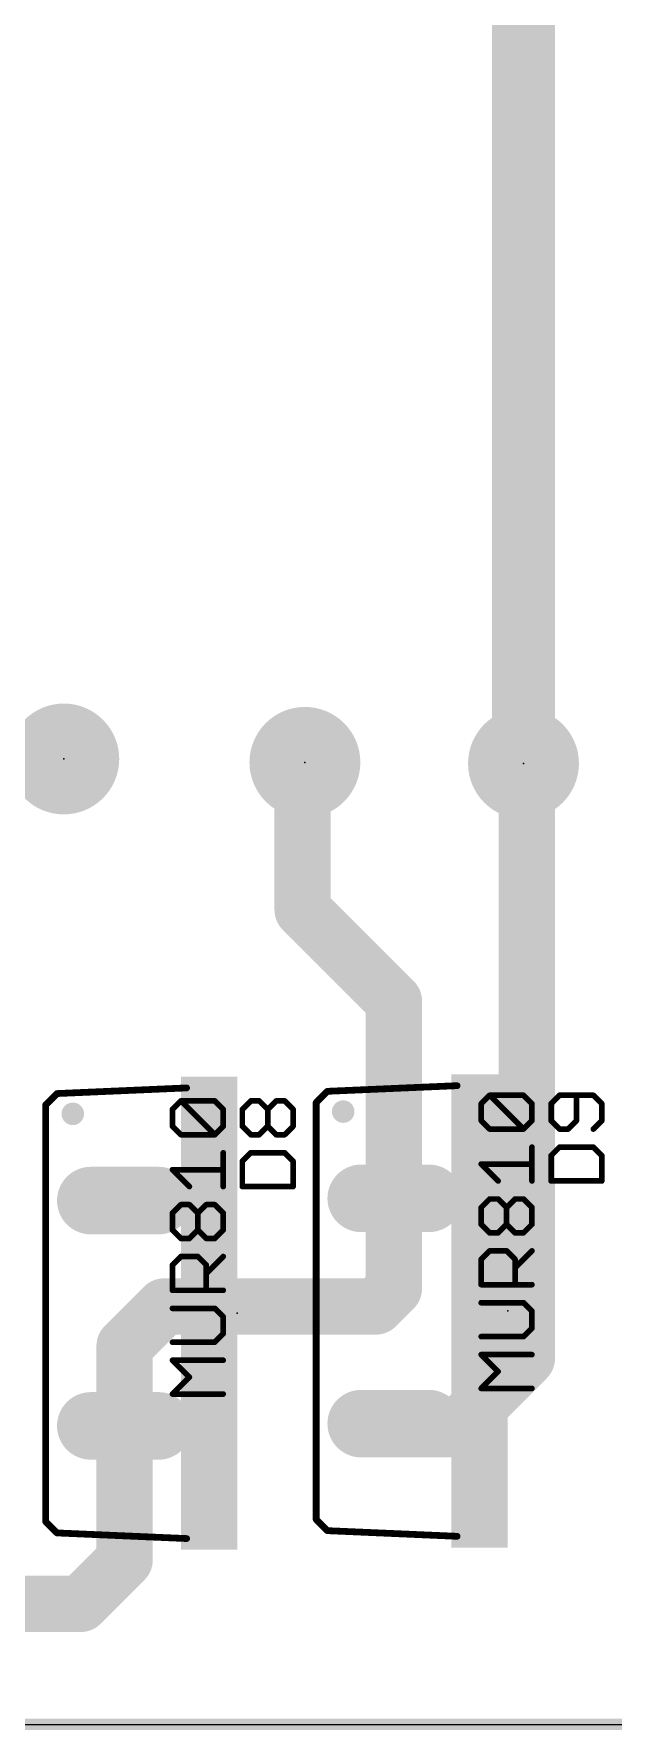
# Model space of a CAD drawing. Extents: x 0 to 165, y 0 to 217.
# Drawn here: x 68.19 to 81.24, y -0.13 to 38.12 of the extents above; entities that cross this region are included whole.
import ezdxf

# ---------------------------------------------------------------- set-up
doc = ezdxf.new("R2010")
doc.units = 0
for name, color, linetype in [('16', 175, 'CONTINUOUS'), ('17', 82, 'CONTINUOUS'), ('20', 7, 'CONTINUOUS'), ('21', 253, 'CONTINUOUS'), ('23', 7, 'CONTINUOUS'), ('25', 253, 'CONTINUOUS'), ('27', 253, 'CONTINUOUS'), ('51', 253, 'CONTINUOUS')]:
    doc.layers.add(name, color=color, linetype=linetype)

# ---------------------------------------------------------------- blocks, each defined once
blk = doc.blocks.new('RECT')
blk.add_solid([(-0.5, -0.5), (0.5, -0.5), (-0.5, 0.5), (0.5, 0.5)])
blk = doc.blocks.new('LONGP100')
at = {"const_width": 1}
blk.add_lwpolyline([(-0.5, 0), (0.5, 0)], dxfattribs=at)
at = {"const_width": 0.5}
for points in [[(-0.5, 0.25, 1), (-0.5, -0.25)], [(0.5, -0.25, 1), (0.5, 0.25)]]:
    blk.add_lwpolyline(points, format="xyb", dxfattribs=at)
blk = doc.blocks.new('ROUNDP')
at = {"const_width": 0.5}
blk.add_lwpolyline([(0, -0.25, 1), (0, 0.25, 1), (0, -0.25)], format="xyb", dxfattribs=at)

msp = doc.modelspace()

# ---------------------------------------------------------------- linework, layer by layer
at = {"layer": '16'}
for points, const_width in [([(79.2226, 40.9702), (79.2226, 21.6662)], 1.4224), ([(74.295, 21.6916), (74.295, 21.4122)], 1.27), ([(79.2226, 21.6662), (79.248, 21.6662)], 1.27), ([(79.248, 21.6662), (79.2988, 21.6154)], 1.27), ([(79.2988, 21.6154), (79.2988, 8.255)], 1.27), ([(74.295, 21.4122), (74.2442, 21.3614)], 1.27), ([(74.2442, 21.3614), (74.2442, 18.3642)], 1.27), ([(74.2442, 18.3642), (76.3016, 16.3068)], 1.27), ([(76.3016, 16.3068), (76.3016, 11.8872)], 1.27), ([(76.327, 12.0396), (76.4032, 12.1158)], 1.27), ([(76.327, 11.8618), (76.327, 12.0396)], 1.27), ([(76.3016, 11.8872), (76.327, 11.8618)], 1.27), ([(76.3016, 11.8364), (76.327, 11.8618)], 1.27), ([(76.3016, 9.8298), (76.3016, 11.8364)], 1.27), ([(75.8952, 9.4234), (76.3016, 9.8298)], 1.27), ([(70.231, 8.5344), (71.12, 9.4234)], 1.27), ([(71.12, 9.4234), (75.8952, 9.4234)], 1.27), ([(70.231, 6.731), (70.231, 8.5344)], 1.27), ([(79.2988, 8.255), (77.6986, 6.6548)], 1.27), ([(70.231, 3.7084), (70.231, 6.731)], 1.27), ([(76.454, 6.6548), (76.327, 6.7818)], 1.27), ([(77.6986, 6.6548), (76.454, 6.6548)], 1.27), ([(69.2404, 2.7178), (70.231, 3.7084)], 1.27), ([(64.9224, 2.7178), (69.2404, 2.7178)], 1.27), ([(165.1, 0), (0, 0)], 0.254)]:
    msp.add_lwpolyline(points, dxfattribs=dict(at, const_width=const_width))
for points, const_width in [([(74.6125, 21.6916, 1), (73.9775, 21.6916)], 0.635), ([(79.2226, 21.9837, 1), (79.2226, 21.3487)], 0.635), ([(79.4725, 21.8907, 1), (79.0235, 21.4417)], 0.635), ([(79.6163, 21.6154, 1), (78.9813, 21.6154)], 0.635), ([(79.248, 21.3487, 1), (79.248, 21.9837)], 0.635), ([(74.5617, 21.3614, 1), (73.9267, 21.3614)], 0.635), ([(74.0197, 21.5859, 1), (74.4687, 21.1369)], 0.635), ([(74.5195, 21.1877, 1), (74.0705, 21.6367)], 0.635), ([(78.867, 21.6662, 1), (79.5782, 21.6662)], 0.7112), ([(79.0743, 21.3909, 1), (79.5233, 21.8399)], 0.635), ([(73.9775, 21.4122, 1), (74.6125, 21.4122)], 0.635), ([(74.4687, 18.5887, 1), (74.0197, 18.1397)], 0.635), ([(73.9267, 18.3642, 1), (74.5617, 18.3642)], 0.635), ([(76.6191, 16.3068, 1), (75.9841, 16.3068)], 0.635), ([(76.0771, 16.0823, 1), (76.5261, 16.5313)], 0.635), ([(76.6445, 12.0396, 1), (76.0095, 12.0396)], 0.635), ([(76.6277, 11.8913, 1), (76.1787, 12.3403)], 0.635), ([(76.5261, 12.1117, 1), (76.0771, 11.6627)], 0.635), ([(76.6191, 11.8364, 1), (75.9841, 11.8364)], 0.635), ([(76.0771, 12.0609, 1), (76.5261, 11.6119)], 0.635), ([(76.1025, 12.2641, 1), (76.5515, 11.8151)], 0.635), ([(76.5515, 11.6373, 1), (76.1025, 12.0863)], 0.635), ([(76.1025, 11.6373, 1), (76.5515, 12.0863)], 0.635), ([(75.9841, 11.8872, 1), (76.6191, 11.8872)], 0.635), ([(76.0095, 11.8618, 1), (76.6445, 11.8618)], 0.635), ([(76.5261, 9.6053, 1), (76.0771, 10.0543)], 0.635), ([(71.12, 9.7409, 1), (71.12, 9.1059)], 0.635), ([(71.3445, 9.1989, 1), (70.8955, 9.6479)], 0.635), ([(75.6707, 9.6479, 1), (76.1197, 9.1989)], 0.635), ([(75.8952, 9.1059, 1), (75.8952, 9.7409)], 0.635), ([(75.9841, 9.8298, 1), (76.6191, 9.8298)], 0.635), ([(70.5485, 8.5344, 1), (69.9135, 8.5344)], 0.635), ([(70.0065, 8.7589, 1), (70.4555, 8.3099)], 0.635), ([(79.5233, 8.0305, 1), (79.0743, 8.4795)], 0.635), ([(78.9813, 8.255, 1), (79.6163, 8.255)], 0.635), ([(70.5485, 6.731, 1), (69.9135, 6.731)], 0.635), ([(76.5515, 7.0063, 1), (76.1025, 6.5573)], 0.635), ([(76.454, 6.9723, 1), (76.454, 6.3373)], 0.635), ([(77.6986, 6.3373, 1), (77.6986, 6.9723)], 0.635), ([(69.9135, 6.731, 1), (70.5485, 6.731)], 0.635), ([(76.2295, 6.4303, 1), (76.6785, 6.8793)], 0.635), ([(77.4741, 6.8793, 1), (77.9231, 6.4303)], 0.635), ([(70.4555, 3.4839, 1), (70.0065, 3.9329)], 0.635), ([(69.9135, 3.7084, 1), (70.5485, 3.7084)], 0.635), ([(69.0159, 2.9423, 1), (69.4649, 2.4933)], 0.635), ([(69.2404, 2.4003, 1), (69.2404, 3.0353)], 0.635)]:
    msp.add_lwpolyline(points, format="xyb", dxfattribs=dict(at, const_width=const_width))
at = {"layer": '20'}
msp.add_line((0, 0), (165.08, 0), dxfattribs=at)
at = {"layer": '21', "const_width": 0.1524}
for points in [[(68.707, 14.224), (68.453, 13.97)], [(68.707, 14.224), (71.628, 14.351)], [(74.803, 14.2748), (74.549, 14.0208)], [(74.803, 14.2748), (77.724, 14.4018)], [(68.453, 4.572), (68.453, 13.97)], [(74.549, 4.6228), (74.549, 14.0208)], [(68.453, 4.572), (68.707, 4.318)], [(74.549, 4.6228), (74.803, 4.3688)], [(71.628, 4.191), (68.707, 4.318)], [(77.724, 4.2418), (74.803, 4.3688)]]:
    msp.add_lwpolyline(points, dxfattribs=at)
at = {"layer": '21'}
for points, const_width in [([(68.7053, 14.2621, 1), (68.7087, 14.1859)], 0.0762), ([(68.7339, 14.1971, 1), (68.6801, 14.2509)], 0.0762), ([(71.6297, 14.3129, 1), (71.6263, 14.3891)], 0.0762), ([(74.8013, 14.3129, 1), (74.8047, 14.2367)], 0.0762), ([(74.8299, 14.2479, 1), (74.7761, 14.3017)], 0.0762), ([(77.7257, 14.3637, 1), (77.7223, 14.4399)], 0.0762), ([(68.4911, 13.97, 1), (68.4149, 13.97)], 0.0762), ([(68.4261, 13.9969, 1), (68.4799, 13.9431)], 0.0762), ([(69.0626, 13.6398, 1), (69.0626, 13.8938, 1), (69.0626, 13.6398)], 0.254), ([(74.5871, 14.0208, 1), (74.5109, 14.0208)], 0.0762), ([(74.5221, 14.0477, 1), (74.5759, 13.9939)], 0.0762), ([(75.1586, 13.6906, 1), (75.1586, 13.9446, 1), (75.1586, 13.6906)], 0.254), ([(68.4149, 4.572, 1), (68.4911, 4.572)], 0.0762), ([(68.4799, 4.5989, 1), (68.4261, 4.5451)], 0.0762), ([(74.5109, 4.6228, 1), (74.5871, 4.6228)], 0.0762), ([(74.5759, 4.6497, 1), (74.5221, 4.5959)], 0.0762), ([(68.7087, 4.3561, 1), (68.7053, 4.2799)], 0.0762), ([(68.6801, 4.2911, 1), (68.7339, 4.3449)], 0.0762), ([(71.6263, 4.1529, 1), (71.6297, 4.2291)], 0.0762), ([(74.8047, 4.4069, 1), (74.8013, 4.3307)], 0.0762), ([(74.7761, 4.3419, 1), (74.8299, 4.3957)], 0.0762), ([(77.7223, 4.2037, 1), (77.7257, 4.2799)], 0.0762)]:
    msp.add_lwpolyline(points, format="xyb", dxfattribs=dict(at, const_width=const_width))
at = {"layer": '23'}
for p in [(68.8594, 21.7678), (74.295, 21.6916), (79.2226, 21.6662), (72.771, 9.271), (78.867, 9.3218)]:
    msp.add_point(p, dxfattribs=at)
at = {"layer": '25', "const_width": 0.127}
for points in [[(80.0346, 14.1856), (79.8439, 13.9949)], [(80.7972, 14.1856), (80.0346, 14.1856)], [(80.4159, 13.6136), (80.4159, 14.1856)], [(80.9879, 13.9949), (80.7972, 14.1856)], [(72.8843, 13.8679), (73.075, 14.0586)], [(72.8843, 13.4866), (72.8843, 13.8679)], [(73.075, 14.0586), (73.2657, 14.0586)], [(73.2657, 14.0586), (73.4563, 13.8679)], [(73.4563, 13.8679), (73.647, 14.0586)], [(73.4563, 13.4866), (73.4563, 13.8679)], [(73.647, 14.0586), (73.8376, 14.0586)], [(73.8376, 14.0586), (74.0283, 13.8679)], [(74.0283, 13.8679), (74.0283, 13.4866)], [(79.8439, 13.9949), (79.8439, 13.6136)], [(80.9879, 13.6136), (80.9879, 13.9949)], [(73.075, 13.2959), (72.8843, 13.4866)], [(73.4563, 13.4866), (73.2657, 13.2959)], [(73.647, 13.2959), (73.4563, 13.4866)], [(74.0283, 13.4866), (73.8376, 13.2959)], [(79.8439, 13.6136), (80.0346, 13.4229)], [(80.0346, 13.4229), (80.2253, 13.4229)], [(80.2253, 13.4229), (80.4159, 13.6136)], [(80.7972, 13.4229), (80.9879, 13.6136)], [(73.2657, 13.2959), (73.075, 13.2959)], [(73.8376, 13.2959), (73.647, 13.2959)], [(80.0346, 13.0162), (79.8439, 12.8255)], [(80.7972, 13.0162), (80.0346, 13.0162)], [(80.9879, 12.8255), (80.7972, 13.0162)], [(73.075, 12.8892), (72.8843, 12.6985)], [(72.8843, 12.6985), (72.8843, 12.1265)], [(73.8376, 12.8892), (73.075, 12.8892)], [(74.0283, 12.6985), (73.8376, 12.8892)], [(74.0283, 12.1265), (74.0283, 12.6985)], [(79.8439, 12.8255), (79.8439, 12.2535)], [(80.9879, 12.2535), (80.9879, 12.8255)], [(79.8439, 12.2535), (80.9879, 12.2535)], [(72.8843, 12.1265), (74.0283, 12.1265)]]:
    msp.add_lwpolyline(points, dxfattribs=at)
at = {"layer": '25', "const_width": 0.0635}
for points in [[(80.0346, 14.2173, 1), (80.0346, 14.1538)], [(80.057, 14.1631, 1), (80.0121, 14.208)], [(80.4477, 14.1856, 1), (80.3842, 14.1856)], [(80.8197, 14.208, 1), (80.7748, 14.1631)], [(80.7972, 14.1538, 1), (80.7972, 14.2173)], [(72.9161, 13.8679, 1), (72.8526, 13.8679)], [(72.8619, 13.8903, 1), (72.9068, 13.8454)], [(73.075, 14.0903, 1), (73.075, 14.0268)], [(73.0974, 14.0361, 1), (73.0525, 14.081)], [(73.2881, 14.081, 1), (73.2432, 14.0361)], [(73.2657, 14.0268, 1), (73.2657, 14.0903)], [(73.4881, 13.8679, 1), (73.4246, 13.8679)], [(73.4339, 13.8903, 1), (73.4788, 13.8454)], [(73.4339, 13.8454, 1), (73.4788, 13.8903)], [(73.647, 14.0903, 1), (73.647, 14.0268)], [(73.6694, 14.0361, 1), (73.6245, 14.081)], [(73.8601, 14.081, 1), (73.8152, 14.0361)], [(73.8376, 14.0268, 1), (73.8376, 14.0903)], [(74.0601, 13.8679, 1), (73.9965, 13.8679)], [(74.0058, 13.8454, 1), (74.0508, 13.8903)], [(79.8757, 13.9949, 1), (79.8122, 13.9949)], [(79.8215, 14.0173, 1), (79.8664, 13.9724)], [(81.0197, 13.9949, 1), (80.9562, 13.9949)], [(80.9654, 13.9724, 1), (81.0104, 14.0173)], [(72.8526, 13.4866, 1), (72.9161, 13.4866)], [(72.9068, 13.509, 1), (72.8619, 13.4641)], [(73.4246, 13.4866, 1), (73.4881, 13.4866)], [(73.4788, 13.509, 1), (73.4339, 13.4641)], [(73.4788, 13.4641, 1), (73.4339, 13.509)], [(73.9965, 13.4866, 1), (74.0601, 13.4866)], [(74.0508, 13.4641, 1), (74.0058, 13.509)], [(79.8664, 13.636, 1), (79.8215, 13.5911)], [(79.8122, 13.6136, 1), (79.8757, 13.6136)], [(80.0346, 13.4547, 1), (80.0346, 13.3911)], [(80.0121, 13.4004, 1), (80.057, 13.4454)], [(80.2028, 13.4454, 1), (80.2477, 13.4004)], [(80.2253, 13.3911, 1), (80.2253, 13.4547)], [(80.3842, 13.6136, 1), (80.4477, 13.6136)], [(80.4384, 13.5911, 1), (80.3935, 13.636)], [(80.7748, 13.4454, 1), (80.8197, 13.4004)], [(80.9562, 13.6136, 1), (81.0197, 13.6136)], [(81.0104, 13.5911, 1), (80.9654, 13.636)], [(73.075, 13.3277, 1), (73.075, 13.2642)], [(73.0525, 13.2734, 1), (73.0974, 13.3184)], [(73.2432, 13.3184, 1), (73.2881, 13.2734)], [(73.2657, 13.2642, 1), (73.2657, 13.3277)], [(73.647, 13.3277, 1), (73.647, 13.2642)], [(73.6245, 13.2734, 1), (73.6694, 13.3184)], [(73.8152, 13.3184, 1), (73.8601, 13.2734)], [(73.8376, 13.2642, 1), (73.8376, 13.3277)], [(80.0346, 13.0479, 1), (80.0346, 12.9844)], [(80.057, 12.9937, 1), (80.0121, 13.0386)], [(80.8197, 13.0386, 1), (80.7748, 12.9937)], [(80.7972, 12.9844, 1), (80.7972, 13.0479)], [(72.9161, 12.6985, 1), (72.8526, 12.6985)], [(72.8619, 12.7209, 1), (72.9068, 12.676)], [(73.075, 12.9209, 1), (73.075, 12.8574)], [(73.0974, 12.8667, 1), (73.0525, 12.9116)], [(73.8601, 12.9116, 1), (73.8152, 12.8667)], [(73.8376, 12.8574, 1), (73.8376, 12.9209)], [(74.0601, 12.6985, 1), (73.9965, 12.6985)], [(74.0058, 12.676, 1), (74.0508, 12.7209)], [(79.8757, 12.8255, 1), (79.8122, 12.8255)], [(79.8215, 12.8479, 1), (79.8664, 12.803)], [(81.0197, 12.8255, 1), (80.9562, 12.8255)], [(80.9654, 12.803, 1), (81.0104, 12.8479)], [(79.8439, 12.2853, 1), (79.8439, 12.2218)], [(79.8122, 12.2535, 1), (79.8757, 12.2535)], [(80.9562, 12.2535, 1), (81.0197, 12.2535)], [(80.9879, 12.2218, 1), (80.9879, 12.2853)], [(72.8843, 12.1583, 1), (72.8843, 12.0948)], [(72.8526, 12.1265, 1), (72.9161, 12.1265)], [(73.9965, 12.1265, 1), (74.0601, 12.1265)], [(74.0283, 12.0948, 1), (74.0283, 12.1583)]]:
    msp.add_lwpolyline(points, format="xyb", dxfattribs=at)
at = {"layer": '27', "const_width": 0.127}
for points in [[(78.2691, 13.9949), (78.4598, 14.1855)], [(78.4598, 14.1855), (79.2224, 14.1855)], [(79.2224, 13.4229), (78.4598, 14.1855)], [(79.2224, 14.1855), (79.4131, 13.9949)], [(71.3095, 13.8679), (71.5002, 14.0585)], [(71.3095, 13.4866), (71.3095, 13.8679)], [(71.5002, 14.0585), (72.2628, 14.0585)], [(72.2628, 13.2959), (71.5002, 14.0585)], [(72.2628, 14.0585), (72.4535, 13.8679)], [(72.4535, 13.8679), (72.4535, 13.4866)], [(78.2691, 13.6136), (78.2691, 13.9949)], [(79.4131, 13.9949), (79.4131, 13.6136)], [(71.5002, 13.2959), (71.3095, 13.4866)], [(72.4535, 13.4866), (72.2628, 13.2959)], [(78.4598, 13.4229), (78.2691, 13.6136)], [(79.2224, 13.4229), (78.4598, 13.4229)], [(79.4131, 13.6136), (79.2224, 13.4229)], [(72.2628, 13.2959), (71.5002, 13.2959)], [(79.4131, 12.2535), (79.4131, 13.0161)], [(72.4535, 12.1265), (72.4535, 12.8891)], [(78.6505, 12.2535), (78.2691, 12.6348)], [(78.2691, 12.6348), (79.4131, 12.6348)], [(71.6908, 12.1265), (71.3095, 12.5078)], [(71.3095, 12.5078), (72.4535, 12.5078)], [(78.2691, 11.6561), (78.4598, 11.8467)], [(78.4598, 11.8467), (78.6505, 11.8467)], [(78.6505, 11.8467), (78.8411, 11.6561)], [(78.8411, 11.6561), (79.0318, 11.8467)], [(79.0318, 11.8467), (79.2224, 11.8467)], [(79.2224, 11.8467), (79.4131, 11.6561)], [(71.3095, 11.5291), (71.5002, 11.7197)], [(71.3095, 11.1478), (71.3095, 11.5291)], [(71.5002, 11.7197), (71.6908, 11.7197)], [(71.6908, 11.7197), (71.8815, 11.5291)], [(71.8815, 11.5291), (72.0722, 11.7197)], [(71.8815, 11.1478), (71.8815, 11.5291)], [(72.0722, 11.7197), (72.2628, 11.7197)], [(72.2628, 11.7197), (72.4535, 11.5291)], [(72.4535, 11.5291), (72.4535, 11.1478)], [(78.2691, 11.2748), (78.2691, 11.6561)], [(78.8411, 11.2748), (78.8411, 11.6561)], [(79.4131, 11.6561), (79.4131, 11.2748)], [(71.5002, 10.9571), (71.3095, 11.1478)], [(71.8815, 11.1478), (71.6908, 10.9571)], [(72.0722, 10.9571), (71.8815, 11.1478)], [(72.4535, 11.1478), (72.2628, 10.9571)], [(78.4598, 11.0841), (78.2691, 11.2748)], [(78.6505, 11.0841), (78.4598, 11.0841)], [(78.8411, 11.2748), (78.6505, 11.0841)], [(79.0318, 11.0841), (78.8411, 11.2748)], [(79.2224, 11.0841), (79.0318, 11.0841)], [(79.4131, 11.2748), (79.2224, 11.0841)], [(71.6908, 10.9571), (71.5002, 10.9571)], [(72.2628, 10.9571), (72.0722, 10.9571)], [(78.2691, 10.4867), (78.4598, 10.6773)], [(78.4598, 10.6773), (78.8411, 10.6773)], [(78.8411, 10.6773), (79.0318, 10.4867)], [(79.0318, 10.296), (79.4131, 10.6773)], [(71.3095, 10.3597), (71.5002, 10.5503)], [(71.3095, 9.7877), (71.3095, 10.3597)], [(71.5002, 10.5503), (71.8815, 10.5503)], [(71.8815, 10.5503), (72.0722, 10.3597)], [(72.0722, 10.169), (72.4535, 10.5503)], [(72.0722, 10.3597), (72.0722, 9.7877)], [(78.2691, 9.9147), (78.2691, 10.4867)], [(79.0318, 10.4867), (79.0318, 9.9147)], [(79.4131, 9.9147), (78.2691, 9.9147)], [(72.4535, 9.7877), (71.3095, 9.7877)], [(79.2224, 9.508), (78.2691, 9.508)], [(79.4131, 9.3173), (79.2224, 9.508)], [(72.2628, 9.381), (71.3095, 9.381)], [(72.4535, 9.1903), (72.2628, 9.381)], [(72.4535, 8.809), (72.4535, 9.1903)], [(79.4131, 8.936), (79.4131, 9.3173)], [(72.2628, 8.6183), (72.4535, 8.809)], [(78.2691, 8.7453), (79.2224, 8.7453)], [(79.2224, 8.7453), (79.4131, 8.936)], [(71.3095, 8.6183), (72.2628, 8.6183)], [(71.6908, 7.8302), (71.3095, 8.2116)], [(71.3095, 8.2116), (72.4535, 8.2116)], [(78.6505, 7.9572), (78.2691, 8.3386)], [(78.2691, 8.3386), (79.4131, 8.3386)], [(71.3095, 7.4489), (71.6908, 7.8302)], [(78.2691, 7.5759), (78.6505, 7.9572)], [(72.4535, 7.4489), (71.3095, 7.4489)], [(79.4131, 7.5759), (78.2691, 7.5759)]]:
    msp.add_lwpolyline(points, dxfattribs=at)
at = {"layer": '27', "const_width": 0.0635}
for points in [[(78.4598, 14.2173, 1), (78.4598, 14.1538)], [(78.4822, 14.208, 1), (78.4373, 14.1631)], [(78.4822, 14.1631, 1), (78.4373, 14.208)], [(79.2449, 14.208, 1), (79.2, 14.1631)], [(79.2224, 14.1538, 1), (79.2224, 14.2173)], [(71.3413, 13.8679, 1), (71.2778, 13.8679)], [(71.2871, 13.8903, 1), (71.332, 13.8454)], [(71.5002, 14.0903, 1), (71.5002, 14.0268)], [(71.5226, 14.081, 1), (71.4777, 14.0361)], [(71.5226, 14.0361, 1), (71.4777, 14.081)], [(72.2853, 14.081, 1), (72.2404, 14.0361)], [(72.2628, 14.0268, 1), (72.2628, 14.0903)], [(72.4853, 13.8679, 1), (72.4218, 13.8679)], [(72.431, 13.8454, 1), (72.476, 13.8903)], [(78.3009, 13.9949, 1), (78.2374, 13.9949)], [(78.2467, 14.0173, 1), (78.2916, 13.9724)], [(79.4449, 13.9949, 1), (79.3813, 13.9949)], [(79.3906, 13.9724, 1), (79.4356, 14.0173)], [(71.2778, 13.4866, 1), (71.3413, 13.4866)], [(71.332, 13.509, 1), (71.2871, 13.4641)], [(72.4218, 13.4866, 1), (72.4853, 13.4866)], [(72.476, 13.4641, 1), (72.431, 13.509)], [(78.2374, 13.6136, 1), (78.3009, 13.6136)], [(78.2916, 13.636, 1), (78.2467, 13.5911)], [(78.4598, 13.4546, 1), (78.4598, 13.3911)], [(78.4373, 13.4004, 1), (78.4822, 13.4453)], [(79.2, 13.4453, 1), (79.2449, 13.4004)], [(79.2, 13.4004, 1), (79.2449, 13.4453)], [(79.2224, 13.3911, 1), (79.2224, 13.4546)], [(79.3813, 13.6136, 1), (79.4449, 13.6136)], [(79.4356, 13.5911, 1), (79.3906, 13.636)], [(71.5002, 13.3276, 1), (71.5002, 13.2641)], [(71.4777, 13.2734, 1), (71.5226, 13.3183)], [(72.2404, 13.3183, 1), (72.2853, 13.2734)], [(72.2404, 13.2734, 1), (72.2853, 13.3183)], [(72.2628, 13.2641, 1), (72.2628, 13.3276)], [(79.4449, 13.0161, 1), (79.3813, 13.0161)], [(72.4853, 12.8891, 1), (72.4218, 12.8891)], [(78.2691, 12.6666, 1), (78.2691, 12.6031)], [(78.2916, 12.6573, 1), (78.2467, 12.6124)], [(79.4131, 12.6031, 1), (79.4131, 12.6666)], [(71.3095, 12.5396, 1), (71.3095, 12.4761)], [(71.332, 12.5303, 1), (71.2871, 12.4854)], [(72.4535, 12.4761, 1), (72.4535, 12.5396)], [(78.628, 12.231, 1), (78.6729, 12.2759)], [(79.3813, 12.2535, 1), (79.4449, 12.2535)], [(71.6684, 12.104, 1), (71.7133, 12.1489)], [(72.4218, 12.1265, 1), (72.4853, 12.1265)], [(78.4598, 11.8785, 1), (78.4598, 11.815)], [(78.4822, 11.8243, 1), (78.4373, 11.8692)], [(78.6729, 11.8692, 1), (78.628, 11.8243)], [(78.6505, 11.815, 1), (78.6505, 11.8785)], [(79.0318, 11.8785, 1), (79.0318, 11.815)], [(79.0542, 11.8243, 1), (79.0093, 11.8692)], [(79.2449, 11.8692, 1), (79.2, 11.8243)], [(79.2224, 11.815, 1), (79.2224, 11.8785)], [(71.3413, 11.5291, 1), (71.2778, 11.5291)], [(71.2871, 11.5515, 1), (71.332, 11.5066)], [(71.5002, 11.7515, 1), (71.5002, 11.688)], [(71.5226, 11.6973, 1), (71.4777, 11.7422)], [(71.7133, 11.7422, 1), (71.6684, 11.6973)], [(71.6908, 11.688, 1), (71.6908, 11.7515)], [(71.9133, 11.5291, 1), (71.8498, 11.5291)], [(71.8591, 11.5515, 1), (71.904, 11.5066)], [(71.8591, 11.5066, 1), (71.904, 11.5515)], [(72.0722, 11.7515, 1), (72.0722, 11.688)], [(72.0946, 11.6973, 1), (72.0497, 11.7422)], [(72.2853, 11.7422, 1), (72.2404, 11.6973)], [(72.2628, 11.688, 1), (72.2628, 11.7515)], [(72.4853, 11.5291, 1), (72.4218, 11.5291)], [(72.431, 11.5066, 1), (72.476, 11.5515)], [(78.3009, 11.6561, 1), (78.2374, 11.6561)], [(78.2467, 11.6785, 1), (78.2916, 11.6336)], [(78.8729, 11.6561, 1), (78.8094, 11.6561)], [(78.8187, 11.6785, 1), (78.8636, 11.6336)], [(78.8187, 11.6336, 1), (78.8636, 11.6785)], [(79.4449, 11.6561, 1), (79.3813, 11.6561)], [(79.3906, 11.6336, 1), (79.4356, 11.6785)], [(71.2778, 11.1478, 1), (71.3413, 11.1478)], [(71.332, 11.1702, 1), (71.2871, 11.1253)], [(71.8498, 11.1478, 1), (71.9133, 11.1478)], [(71.904, 11.1702, 1), (71.8591, 11.1253)], [(71.904, 11.1253, 1), (71.8591, 11.1702)], [(72.4218, 11.1478, 1), (72.4853, 11.1478)], [(72.476, 11.1253, 1), (72.431, 11.1702)], [(78.2374, 11.2748, 1), (78.3009, 11.2748)], [(78.2916, 11.2972, 1), (78.2467, 11.2523)], [(78.4598, 11.1158, 1), (78.4598, 11.0523)], [(78.4373, 11.0616, 1), (78.4822, 11.1065)], [(78.628, 11.1065, 1), (78.6729, 11.0616)], [(78.6505, 11.0523, 1), (78.6505, 11.1158)], [(78.8094, 11.2748, 1), (78.8729, 11.2748)], [(78.8636, 11.2972, 1), (78.8187, 11.2523)], [(78.8636, 11.2523, 1), (78.8187, 11.2972)], [(79.0318, 11.1158, 1), (79.0318, 11.0523)], [(79.0093, 11.0616, 1), (79.0542, 11.1065)], [(79.2, 11.1065, 1), (79.2449, 11.0616)], [(79.2224, 11.0523, 1), (79.2224, 11.1158)], [(79.3813, 11.2748, 1), (79.4449, 11.2748)], [(79.4356, 11.2523, 1), (79.3906, 11.2972)], [(71.5002, 10.9888, 1), (71.5002, 10.9253)], [(71.4777, 10.9346, 1), (71.5226, 10.9795)], [(71.6684, 10.9795, 1), (71.7133, 10.9346)], [(71.6908, 10.9253, 1), (71.6908, 10.9888)], [(72.0722, 10.9888, 1), (72.0722, 10.9253)], [(72.0497, 10.9346, 1), (72.0946, 10.9795)], [(72.2404, 10.9795, 1), (72.2853, 10.9346)], [(72.2628, 10.9253, 1), (72.2628, 10.9888)], [(78.4598, 10.7091, 1), (78.4598, 10.6456)], [(78.4822, 10.6549, 1), (78.4373, 10.6998)], [(78.8636, 10.6998, 1), (78.8187, 10.6549)], [(78.8411, 10.6456, 1), (78.8411, 10.7091)], [(79.4356, 10.6549, 1), (79.3906, 10.6998)], [(71.3413, 10.3597, 1), (71.2778, 10.3597)], [(71.2871, 10.3821, 1), (71.332, 10.3372)], [(71.5002, 10.5821, 1), (71.5002, 10.5186)], [(71.5226, 10.5279, 1), (71.4777, 10.5728)], [(71.904, 10.5728, 1), (71.8591, 10.5279)], [(71.8815, 10.5186, 1), (71.8815, 10.5821)], [(72.1039, 10.3597, 1), (72.0404, 10.3597)], [(72.0497, 10.3372, 1), (72.0946, 10.3821)], [(72.476, 10.5279, 1), (72.431, 10.5728)], [(78.3009, 10.4867, 1), (78.2374, 10.4867)], [(78.2467, 10.5091, 1), (78.2916, 10.4642)], [(79.0635, 10.4867, 1), (79, 10.4867)], [(79.0093, 10.3185, 1), (79.0542, 10.2736)], [(79.0093, 10.4642, 1), (79.0542, 10.5091)], [(72.0497, 10.1915, 1), (72.0946, 10.1466)], [(78.2691, 9.9464, 1), (78.2691, 9.8829)], [(78.2374, 9.9147, 1), (78.3009, 9.9147)], [(79, 9.9147, 1), (79.0635, 9.9147)], [(79.4131, 9.8829, 1), (79.4131, 9.9464)], [(71.3095, 9.8194, 1), (71.3095, 9.7559)], [(71.2778, 9.7877, 1), (71.3413, 9.7877)], [(72.0404, 9.7877, 1), (72.1039, 9.7877)], [(72.4535, 9.7559, 1), (72.4535, 9.8194)], [(78.2691, 9.5397, 1), (78.2691, 9.4762)], [(79.2449, 9.5304, 1), (79.2, 9.4855)], [(79.2224, 9.4762, 1), (79.2224, 9.5397)], [(71.3095, 9.4127, 1), (71.3095, 9.3492)], [(72.2853, 9.4034, 1), (72.2404, 9.3585)], [(72.2628, 9.3492, 1), (72.2628, 9.4127)], [(72.4853, 9.1903, 1), (72.4218, 9.1903)], [(72.431, 9.1678, 1), (72.476, 9.2127)], [(79.4449, 9.3173, 1), (79.3813, 9.3173)], [(79.3906, 9.2948, 1), (79.4356, 9.3397)], [(72.4218, 8.809, 1), (72.4853, 8.809)], [(72.476, 8.7865, 1), (72.431, 8.8314)], [(78.2691, 8.7771, 1), (78.2691, 8.7135)], [(79.2, 8.7678, 1), (79.2449, 8.7228)], [(79.2224, 8.7135, 1), (79.2224, 8.7771)], [(79.3813, 8.936, 1), (79.4449, 8.936)], [(79.4356, 8.9135, 1), (79.3906, 8.9584)], [(71.3095, 8.6501, 1), (71.3095, 8.5865)], [(72.2404, 8.6408, 1), (72.2853, 8.5958)], [(72.2628, 8.5865, 1), (72.2628, 8.6501)], [(71.3095, 8.2433, 1), (71.3095, 8.1798)], [(71.332, 8.234, 1), (71.2871, 8.1891)], [(72.4535, 8.1798, 1), (72.4535, 8.2433)], [(78.2691, 8.3703, 1), (78.2691, 8.3068)], [(78.2916, 8.361, 1), (78.2467, 8.3161)], [(79.4131, 8.3068, 1), (79.4131, 8.3703)], [(71.7133, 7.8078, 1), (71.6684, 7.8527)], [(71.6684, 7.8078, 1), (71.7133, 7.8527)], [(78.6729, 7.9348, 1), (78.628, 7.9797)], [(78.628, 7.9348, 1), (78.6729, 7.9797)], [(71.3095, 7.4807, 1), (71.3095, 7.4172)], [(71.2871, 7.4714, 1), (71.332, 7.4265)], [(72.4535, 7.4172, 1), (72.4535, 7.4807)], [(78.2691, 7.6077, 1), (78.2691, 7.5442)], [(78.2467, 7.5984, 1), (78.2916, 7.5535)], [(79.4131, 7.5442, 1), (79.4131, 7.6077)]]:
    msp.add_lwpolyline(points, format="xyb", dxfattribs=at)

# ---------------------------------------------------------------- block references
at = {"layer": '17'}
for name, p, xscale, yscale in [('ROUNDP', (68.8594, 21.7678), 2.5, 2.5), ('ROUNDP', (74.295, 21.6916), 2.5, 2.5), ('ROUNDP', (79.2226, 21.6662), 2.5, 2.5), ('LONGP100', (76.327, 11.8618), 1.524, 1.524), ('LONGP100', (70.231, 11.811), 1.524, 1.524), ('LONGP100', (70.231, 6.731), 1.524, 1.524), ('LONGP100', (76.327, 6.7818), 1.524, 1.524)]:
    msp.add_blockref(name, p, dxfattribs=dict(at, xscale=xscale, yscale=yscale))
at = {"layer": '21', "rotation": 270}
for p, xscale, yscale in [((71.755, 13.6525), 1.905, 0.508), ((72.39, 9.271), 10.668, 0.762), ((77.851, 13.7033), 1.905, 0.508), ((78.486, 9.3218), 10.668, 0.762), ((71.755, 9.271), 3.302, 0.508), ((77.851, 9.3218), 3.302, 0.508), ((71.755, 4.8895), 1.905, 0.508), ((77.851, 4.9403), 1.905, 0.508)]:
    msp.add_blockref('RECT', p, dxfattribs=dict(at, xscale=xscale, yscale=yscale))
at = {"layer": '51', "xscale": 1.778, "yscale": 0.508, "rotation": 270}
for p in [(71.755, 11.811), (77.851, 11.8618), (77.851, 6.7818), (71.755, 6.731)]:
    msp.add_blockref('RECT', p, dxfattribs=at)

doc.saveas('drawing.dxf')
